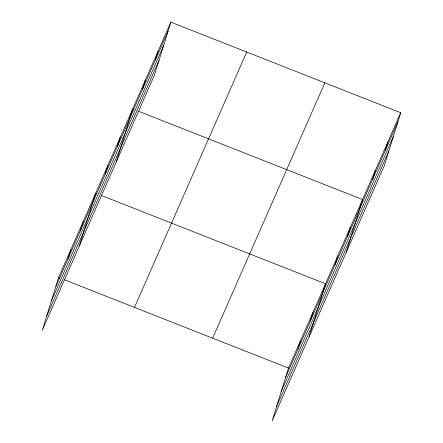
<?xml version="1.0" encoding="UTF-8"?>
<svg xmlns="http://www.w3.org/2000/svg" width="443" height="443" viewBox="0 0 443 443"><rect width="100%" height="100%" fill="white"/><g stroke="black" fill="none" stroke-linecap="round" stroke-linejoin="round"><path stroke-width="0.66" d="M170.848 22.15L58.626 277.501L42.284 330.29L154.507 74.939L170.848 22.15L400.716 112.71L384.374 165.499L272.152 420.85L288.493 368.061L400.716 112.71M68.15 258.513L70.969 249.409M80.499 230.426L83.317 221.323M79.319 246.026L95.66 193.231L96.945 193.741M105.185 174.249L108.003 165.145M117.533 146.157L120.346 137.059M116.354 161.761L132.695 108.967L133.98 109.476M142.596 89.132L145.409 80.028M155.31 60.193L158.129 51.089M298.017 349.073L300.836 339.969M310.366 320.987L313.184 311.883M309.186 336.586L325.527 283.791L101.447 195.513M335.052 264.809L337.871 255.705M347.401 236.717L350.214 227.619M346.221 252.322L362.562 199.527L138.476 111.248M372.463 179.692L375.276 170.588M385.177 150.753L387.996 141.649M55.807 286.599L168.03 31.254M51.344 301.019L163.567 45.668M46.748 315.87L158.971 60.525M134.484 307.387L246.707 52.036M212.634 338.175L324.857 82.824M285.674 377.159L397.897 121.814M281.211 391.579L393.434 136.228M276.615 406.43L388.838 151.085M58.626 277.501L59.91 278.005M64.412 279.777L288.493 368.061"/></g></svg>
